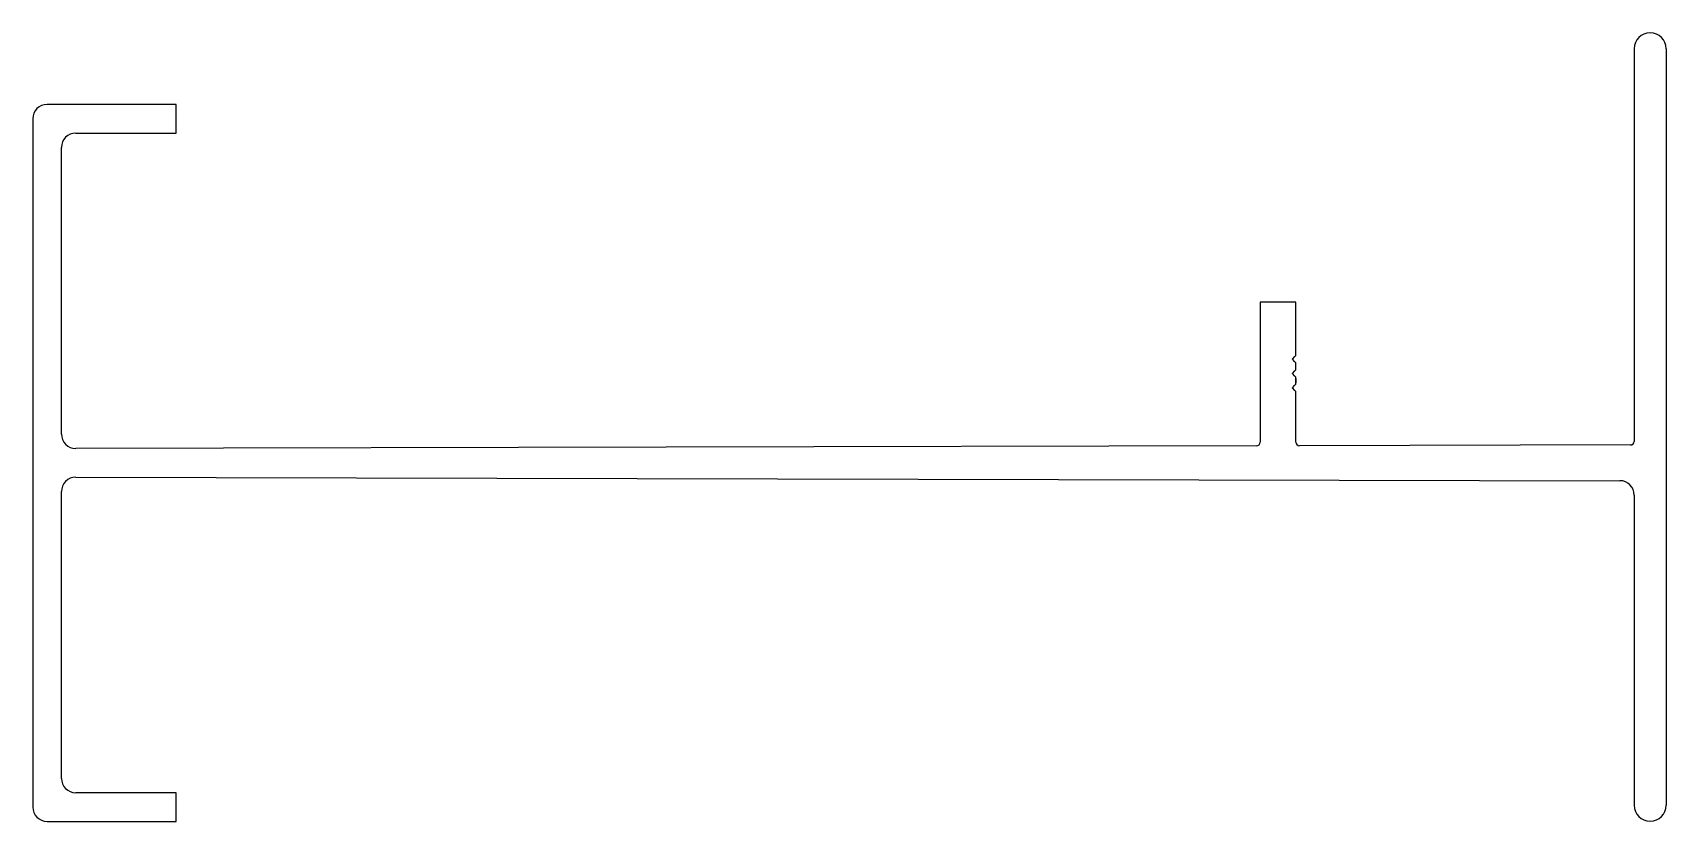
# Model space of a CAD drawing. Extents: x -53 to 61, y 3 to 58.
import ezdxf

# ---------------------------------------------------------------- set-up
doc = ezdxf.new("R2010")
doc.units = 0
doc.layers.get('0').update_dxf_attribs({"linetype": 'CONTINUOUS'})

msp = doc.modelspace()

# ---------------------------------------------------------------- linework, layer by layer
at = {"color": 7}
for p, q in [((58.7, 56.96), (58.7, 29.58)), ((60.95, 4.21), (60.95, 56.96)), ((-43.05, 53.08), (-52.05, 53.08)), ((-43.05, 51.08), (-43.05, 53.08)), ((-53.05, 52.08), (-53.05, 4.08)), ((-50.05, 51.08), (-43.05, 51.08)), ((-51.05, 30.09), (-51.05, 50.08)), ((35.1, 39.29), (32.6, 39.29)), ((32.6, 39.29), (32.6, 29.52)), ((35.1, 35.67), (35.1, 39.29)), ((34.85, 35.32), (35.02, 35.49)), ((35.1, 35.67), (35.1, 35.67)), ((35.02, 35.14), (34.85, 35.31)), ((34.85, 34.32), (35.02, 34.49)), ((35.02, 34.14), (34.85, 34.31)), ((35.1, 34.67), (35.1, 34.96)), ((34.85, 33.32), (35.02, 33.49)), ((35.02, 33.14), (34.85, 33.31)), ((35.1, 33.67), (35.1, 33.96)), ((35.1, 33.96), (35.1, 33.67)), ((35.1, 33.67), (35.1, 33.96)), ((35.1, 33.96), (35.1, 33.67)), ((35.1, 33.67), (35.1, 33.96)), ((35.1, 29.53), (35.1, 32.96)), ((35.1, 32.96), (35.1, 32.96)), ((35.1, 32.96), (35.1, 32.96)), ((32.35, 29.27), (-50.05, 29.09)), ((32.35, 29.27), (32.35, 29.27)), ((58.45, 29.33), (35.35, 29.28)), ((-50.05, 27.08), (57.7, 26.84)), ((-51.05, 6.08), (-51.05, 26.08)), ((58.7, 25.84), (58.7, 4.21)), ((-43.05, 5.08), (-50.05, 5.08)), ((-43.05, 3.08), (-43.05, 5.08)), ((-52.05, 3.08), (-43.05, 3.08)), ((59.82, 3.08), (59.82, 3.08))]:
    msp.add_line(p, q, dxfattribs=at)
for centre, radius, start, end in [((59.82, 56.96), 1.12, 90, 180), ((59.82, 56.96), 1.12, 0, 90), ((-52.05, 52.08), 1, 90, 180), ((-50.05, 50.08), 1, 90, 180), ((34.85, 35.67), 0.25, 315, 360), ((34.86, 35.31), 0.008, 135, 225), ((34.86, 34.31), 0.008, 135, 225), ((34.85, 34.96), 0.25, 0, 45), ((34.85, 34.67), 0.25, 315, 0), ((34.86, 33.31), 0.008, 135, 225), ((34.85, 33.96), 0.25, 360, 45), ((34.85, 33.67), 0.25, 315, 360), ((34.85, 32.96), 0.25, 0, 45), ((-50.05, 30.09), 1, 180, 270.131), ((32.35, 29.52), 0.25, 270.131, 360), ((35.35, 29.53), 0.25, 180, 270.131), ((58.45, 29.58), 0.25, 270.131, 360), ((-50.05, 26.08), 1, 89.8695, 180), ((57.7, 25.84), 1, 360, 89.8695), ((-50.05, 6.08), 1, 180, 270), ((-52.05, 4.08), 1, 180, 270), ((59.82, 4.21), 1.12, 180, 270), ((59.82, 4.21), 1.12, 270, 0)]:
    msp.add_arc(centre, radius, start, end, dxfattribs=at)

doc.saveas('drawing.dxf')
